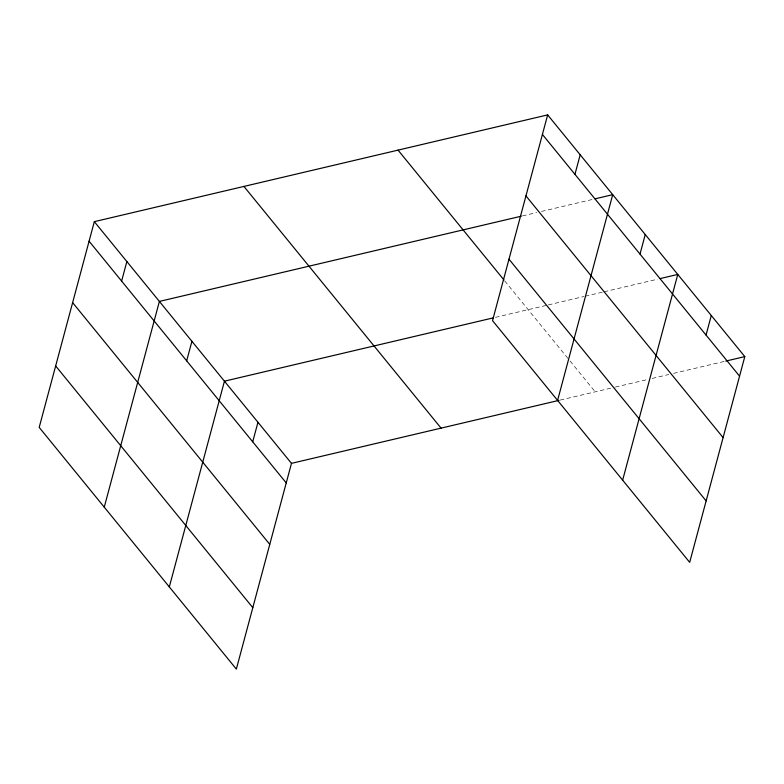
<?xml version="1.0" encoding="UTF-8"?>
<svg xmlns="http://www.w3.org/2000/svg" width="784" height="784" viewBox="0 0 784 784"><rect width="100%" height="100%" fill="white"/><g stroke="black" fill="none" stroke-linecap="round" stroke-linejoin="round"><path stroke-width="0.59" stroke-dasharray="3.92 2.94" d="M522.477 215.914L536.726 212.552M541.479 211.435L592.528 199.42M495.478 317.353L547.173 305.182M548.359 304.907L583.972 296.519M585.158 296.234L602.974 292.04M604.16 291.766L657.59 279.182M560.168 400.085L614.195 387.365M615.381 387.08L647.447 379.534M652.19 378.417L668.811 374.507M673.564 373.38L724.612 361.365M504.72 280.907L569.302 360.081M570.066 361.022L595.203 391.833"/><path stroke-width="1.18" d="M94.325 221.656L39.2 427.388L236.347 669.105L291.472 463.364L94.325 221.656L547.653 114.895L744.8 356.612L689.675 562.344L492.528 320.636L547.653 114.895M121.618 281.093L126.861 261.533M104.252 507.16L159.387 301.419L521.291 216.188M186.67 360.856L191.913 341.295M169.315 586.922L224.44 381.181L493.146 317.902M252.713 441.823L257.956 422.272M574.946 174.332L580.189 154.781M557.591 400.399L612.716 194.667L594.909 198.862M639.999 254.104L645.242 234.543M622.643 480.171L677.768 274.429L659.961 278.624M706.041 335.072L711.284 315.521M291.472 463.364L559.002 400.359M725.808 361.081L744.8 356.612M542.42 134.456L739.557 376.163M525.956 195.892L723.093 437.609M508.992 259.2L706.139 500.907M398.056 150.126L503.965 279.976M243.922 186.425L441.069 428.133M89.092 241.207L286.229 482.915M72.628 302.644L269.765 544.361M55.664 365.952L252.801 607.659"/></g></svg>
